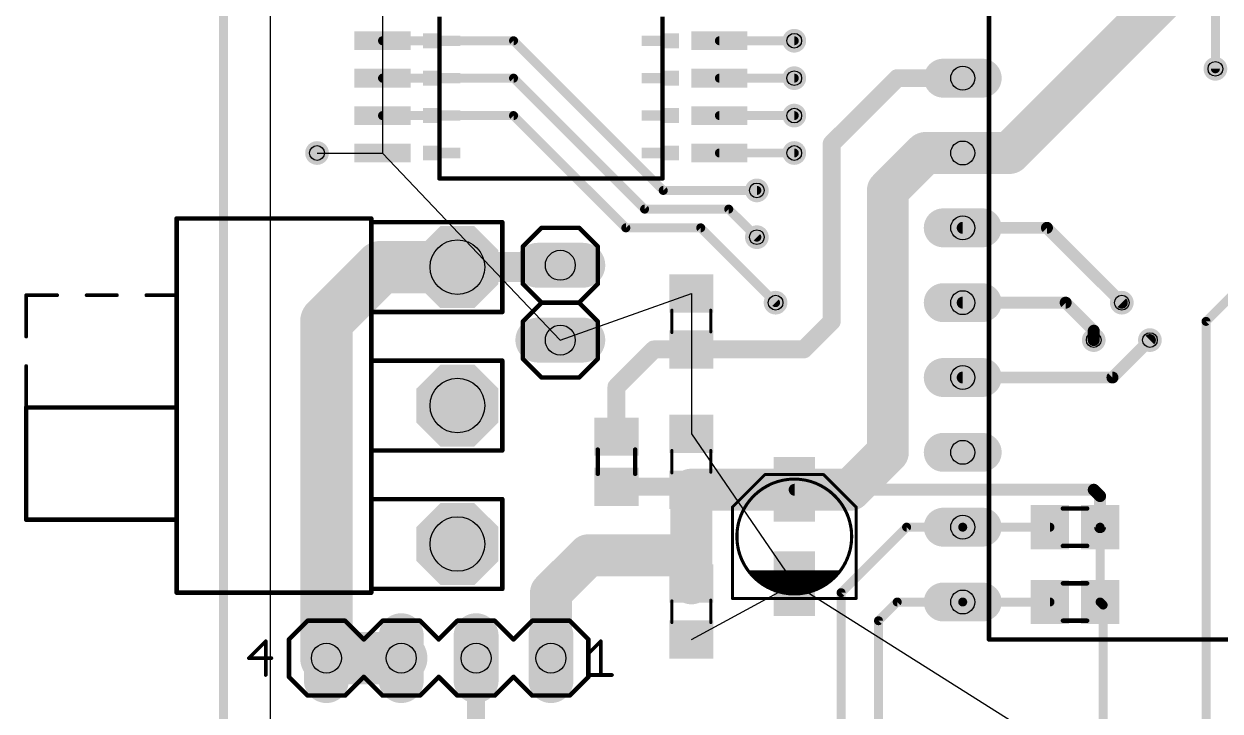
# Model space of a CAD drawing. Extents: x -8 to 108, y -2 to 140.
# Drawn here: x -8.36 to 32.23, y 74.09 to 97.41 of the extents above; entities that cross this region are included whole.
import ezdxf

# ---------------------------------------------------------------- set-up
doc = ezdxf.new("R2010")
doc.units = 0
for name, color, linetype in [('1', 22, 'CONTINUOUS'), ('17', 82, 'CONTINUOUS'), ('18', 82, 'CONTINUOUS'), ('19', 53, 'CONTINUOUS'), ('20', 7, 'CONTINUOUS'), ('21', 253, 'CONTINUOUS'), ('44', 253, 'CONTINUOUS'), ('51', 253, 'CONTINUOUS')]:
    doc.layers.add(name, color=color, linetype=linetype)

# ---------------------------------------------------------------- blocks, each defined once
blk = doc.blocks.new('RECT')
blk.add_solid([(-0.5, -0.5), (0.5, -0.5), (-0.5, 0.5), (0.5, 0.5)])
blk = doc.blocks.new('LONGP100')
at = {"const_width": 1}
blk.add_lwpolyline([(-0.5, 0), (0.5, 0)], dxfattribs=at)
at = {"const_width": 0.5}
for points in [[(-0.5, 0.25, 1), (-0.5, -0.25)], [(0.5, -0.25, 1), (0.5, 0.25)]]:
    blk.add_lwpolyline(points, format="xyb", dxfattribs=at)
blk = doc.blocks.new('OCTAGONP')
at = {"const_width": 0.5}
blk.add_lwpolyline([(-0.25, -0.1036), (-0.25, 0.1036), (-0.1036, 0.25), (0.1036, 0.25), (0.25, 0.1036), (0.25, -0.1036), (0.1036, -0.25), (-0.1036, -0.25), (-0.25, -0.1036), (-0.25, 0.1036)], dxfattribs=at)
blk = doc.blocks.new('ROUNDV')
at = {"const_width": 0.5}
blk.add_lwpolyline([(0, -0.25, 1), (0, 0.25, 1), (0, -0.25)], format="xyb", dxfattribs=at)

msp = doc.modelspace()

# ---------------------------------------------------------------- linework, layer by layer
at = {"layer": '1'}
for points, const_width in [([(-1.5875, -2.2225), (-1.5875, 140.335)], 0.3048), ([(32.0675, 95.885), (32.0675, 113.03)], 0.3048), ([(25.0825, 93.0275), (30.7975, 98.7425)], 1.4224), ([(3.81, 96.8375), (8.255, 96.8375)], 0.3048), ([(8.255, 96.8375), (13.335, 91.7575)], 0.3048), ([(15.24, 96.8375), (17.78, 96.8375)], 0.3048), ([(21.2725, 95.5675), (19.05, 93.345)], 0.6096), ([(23.495, 95.5675), (21.2725, 95.5675)], 0.6096), ([(3.81, 95.5675), (8.255, 95.5675)], 0.3048), ([(8.255, 95.5675), (12.7, 91.1225)], 0.3048), ([(15.24, 95.5675), (17.78, 95.5675)], 0.3048), ([(3.81, 94.2975), (8.255, 94.2975)], 0.3048), ([(8.255, 94.2975), (12.065, 90.4875)], 0.3048), ([(17.78, 94.2975), (15.24, 94.2975)], 0.3048), ([(19.05, 93.345), (19.05, 87.3125)], 0.6096), ([(22.225, 93.0275), (20.955, 91.7575)], 1.4224), ([(23.495, 93.0275), (22.225, 93.0275)], 1.4224), ([(23.495, 93.0275), (25.0825, 93.0275)], 1.4224), ([(15.24, 93.0275), (17.78, 93.0275)], 0.3048), ([(20.955, 91.7575), (20.955, 82.8675)], 1.4224), ([(13.335, 91.7575), (16.51, 91.7575)], 0.3048), ([(12.7, 91.1225), (15.5575, 91.1225)], 0.3048), ([(15.5575, 91.1225), (16.51, 90.17)], 0.3048), ([(12.065, 90.4875), (14.605, 90.4875)], 0.3048), ([(14.605, 90.4875), (17.145, 87.9475)], 0.3048), ([(23.495, 90.4875), (26.3525, 90.4875)], 0.4064), ([(26.3525, 90.4875), (28.8925, 87.9475)], 0.4064), ([(3.7465, 89.154), (1.905, 87.3125)], 1.778), ([(6.35, 89.154), (3.7465, 89.154)], 1.778), ([(10.0965, 89.154), (9.8425, 89.2175)], 1.016), ([(6.35, 89.154), (10.0965, 89.154)], 1.016), ([(33.02, 88.5825), (31.75, 87.3125)], 0.3048), ([(1.905, 87.3125), (1.905, 75.8825)], 1.778), ([(26.9875, 87.9475), (23.495, 87.9475)], 0.4064), ([(27.94, 86.995), (26.9875, 87.9475)], 0.4064), ([(19.05, 87.3125), (18.0975, 86.36)], 0.6096), ([(31.75, 87.3125), (31.75, 73.66)], 0.3048), ([(27.94, 86.6775), (27.94, 86.995)], 0.4064), ([(28.575, 85.4075), (29.845, 86.6775)], 0.4064), ([(11.7475, 85.09), (13.0175, 86.36)], 0.6096), ([(13.0175, 86.36), (14.285, 86.36)], 0.6096), ([(14.285, 86.36), (14.2875, 86.3625)], 0.6096), ([(18.0975, 86.36), (14.2875, 86.3625)], 0.6096), ([(11.7475, 83.4), (11.7475, 85.09)], 0.6096), ([(23.495, 85.4075), (28.575, 85.4075)], 0.4064), ([(20.955, 82.8675), (19.685, 81.5975)], 1.4224), ([(11.7475, 81.7), (14.1875, 81.7)], 0.6096), ([(14.29, 81.5975), (14.2875, 81.6)], 1.4224), ([(14.2875, 81.6), (14.2875, 79.375)], 1.4224), ([(17.7925, 81.5975), (14.29, 81.5975)], 1.4224), ([(14.1875, 81.7), (14.2875, 81.6)], 0.6096), ([(17.7925, 81.5975), (17.78, 81.61)], 1.4224), ([(19.685, 81.5975), (17.7925, 81.5975)], 1.4224), ([(27.94, 81.5975), (17.7925, 81.5975)], 0.4064), ([(28.155, 81.3825), (27.94, 81.5975)], 0.4064), ([(28.155, 80.3275), (28.155, 81.3825)], 0.4064), ([(21.59, 80.3275), (19.3675, 78.105)], 0.3048), ([(23.495, 80.3275), (21.59, 80.3275)], 0.3048), ([(26.455, 80.3275), (23.495, 80.3275)], 0.3048), ([(28.155, 77.7875), (28.155, 80.3275)], 0.3048), ([(9.525, 78.105), (10.795, 79.375)], 1.4224), ([(10.795, 79.375), (14.2875, 79.375)], 1.4224), ([(14.2875, 79.375), (14.2875, 78.42)], 1.4224), ([(9.525, 75.8825), (9.525, 78.105)], 1.4224), ([(19.3675, 78.105), (19.3675, 68.58)], 0.3048), ([(21.2725, 77.7875), (20.6375, 77.1525)], 0.3048), ([(23.495, 77.7875), (21.2725, 77.7875)], 0.3048), ([(26.455, 77.7875), (23.495, 77.7875)], 0.3048), ([(28.2575, 77.685), (28.155, 77.7875)], 0.3048), ([(28.2575, 69.85), (28.2575, 77.685)], 0.3048), ([(20.6375, 77.1525), (20.6375, 68.2625)], 0.3048), ([(1.905, 75.8825), (4.445, 75.8825)], 1.778), ([(6.985, 75.8825), (6.985, 68.8975)], 0.6096)]:
    msp.add_lwpolyline(points, dxfattribs=dict(at, const_width=const_width))
for points, const_width in [([(3.81, 96.9137, 1), (3.81, 96.7613)], 0.1524), ([(8.3089, 96.8914, 1), (8.2011, 96.7836)], 0.1524), ([(8.255, 96.7613, 1), (8.255, 96.9137)], 0.1524), ([(15.24, 96.9137, 1), (15.24, 96.7613)], 0.1524), ([(17.78, 96.7613, 1), (17.78, 96.9137)], 0.1524), ([(21.2725, 95.7199, 1), (21.2725, 95.4151)], 0.3048), ([(21.3803, 95.4597, 1), (21.1647, 95.6753)], 0.3048), ([(23.495, 95.4151, 1), (23.495, 95.7199)], 0.3048), ([(31.9913, 95.885, 1), (32.1437, 95.885)], 0.1524), ([(3.81, 95.6437, 1), (3.81, 95.4913)], 0.1524), ([(8.3089, 95.6214, 1), (8.2011, 95.5136)], 0.1524), ([(8.255, 95.4913, 1), (8.255, 95.6437)], 0.1524), ([(15.24, 95.6437, 1), (15.24, 95.4913)], 0.1524), ([(17.78, 95.4913, 1), (17.78, 95.6437)], 0.1524), ([(3.81, 94.3737, 1), (3.81, 94.2213)], 0.1524), ([(8.3089, 94.3514, 1), (8.2011, 94.2436)], 0.1524), ([(8.255, 94.2213, 1), (8.255, 94.3737)], 0.1524), ([(15.24, 94.3737, 1), (15.24, 94.2213)], 0.1524), ([(17.78, 94.2213, 1), (17.78, 94.3737)], 0.1524), ([(18.9422, 93.4528, 1), (19.1578, 93.2372)], 0.3048), ([(19.2024, 93.345, 1), (18.8976, 93.345)], 0.3048), ([(22.225, 93.3831, 1), (22.225, 92.6719)], 0.7112), ([(22.4764, 92.7761, 1), (21.9736, 93.2789)], 0.7112), ([(23.495, 93.3831, 1), (23.495, 92.6719)], 0.7112), ([(23.495, 92.6719, 1), (23.495, 93.3831)], 0.7112), ([(24.8311, 93.2789, 1), (25.3339, 92.7761)], 0.7112), ([(25.0825, 92.6719, 1), (25.0825, 93.3831)], 0.7112), ([(15.24, 93.1037, 1), (15.24, 92.9513)], 0.1524), ([(17.78, 92.9513, 1), (17.78, 93.1037)], 0.1524), ([(21.3106, 91.7575, 1), (20.5994, 91.7575)], 0.7112), ([(20.7036, 92.0089, 1), (21.2064, 91.5061)], 0.7112), ([(13.335, 91.8337, 1), (13.335, 91.6813)], 0.1524), ([(13.2811, 91.7036, 1), (13.3889, 91.8114)], 0.1524), ([(16.51, 91.6813, 1), (16.51, 91.8337)], 0.1524), ([(12.7, 91.1987, 1), (12.7, 91.0463)], 0.1524), ([(12.6461, 91.0686, 1), (12.7539, 91.1764)], 0.1524), ([(15.6114, 91.1764, 1), (15.5036, 91.0686)], 0.1524), ([(15.5575, 91.0463, 1), (15.5575, 91.1987)], 0.1524), ([(12.065, 90.5637, 1), (12.065, 90.4113)], 0.1524), ([(12.0111, 90.4336, 1), (12.1189, 90.5414)], 0.1524), ([(14.6589, 90.5414, 1), (14.5511, 90.4336)], 0.1524), ([(14.605, 90.4113, 1), (14.605, 90.5637)], 0.1524), ([(23.495, 90.5891, 1), (23.495, 90.3859)], 0.2032), ([(26.4243, 90.5593, 1), (26.2807, 90.4157)], 0.2032), ([(26.3525, 90.3859, 1), (26.3525, 90.5891)], 0.2032), ([(16.4561, 90.1161, 1), (16.5639, 90.2239)], 0.1524), ([(3.7465, 89.5985, 1), (3.7465, 88.7095)], 0.889), ([(4.0608, 88.8397, 1), (3.4322, 89.4683)], 0.889), ([(6.35, 88.7095, 1), (6.35, 89.5985)], 0.889), ([(9.9041, 89.4639, 1), (9.7809, 88.9711)], 0.508), ([(6.35, 89.408, 1), (6.35, 88.9)], 0.508), ([(10.0349, 88.9076, 1), (10.1581, 89.4004)], 0.508), ([(10.0965, 88.9, 1), (10.0965, 89.408)], 0.508), ([(2.3495, 87.3125, 1), (1.4605, 87.3125)], 0.889), ([(1.5907, 87.6268, 1), (2.2193, 86.9982)], 0.889), ([(17.0911, 87.8936, 1), (17.1989, 88.0014)], 0.1524), ([(23.495, 88.0491, 1), (23.495, 87.8459)], 0.2032), ([(27.0593, 88.0193, 1), (26.9157, 87.8757)], 0.2032), ([(26.9875, 87.8459, 1), (26.9875, 88.0491)], 0.2032), ([(28.8207, 87.8757, 1), (28.9643, 88.0193)], 0.2032), ([(18.8976, 87.3125, 1), (19.2024, 87.3125)], 0.3048), ([(19.1578, 87.2047, 1), (18.9422, 87.4203)], 0.3048), ([(31.8262, 87.3125, 1), (31.6738, 87.3125)], 0.1524), ([(31.6961, 87.3664, 1), (31.8039, 87.2586)], 0.1524), ([(28.0416, 86.995, 1), (27.8384, 86.995)], 0.2032), ([(27.8682, 86.9232, 1), (28.0118, 87.0668)], 0.2032), ([(29.9168, 86.6057, 1), (29.7732, 86.7493)], 0.2032), ([(13.0175, 86.5124, 1), (13.0175, 86.2076)], 0.3048), ([(13.1253, 86.2522, 1), (12.9097, 86.4678)], 0.3048), ([(14.1772, 86.4678, 1), (14.3928, 86.2522)], 0.3048), ([(14.2876, 86.5149, 1), (14.2874, 86.2101)], 0.3048), ([(14.3953, 86.2547, 1), (14.1797, 86.4703)], 0.3048), ([(14.285, 86.2076, 1), (14.285, 86.5124)], 0.3048), ([(17.9897, 86.4678, 1), (18.2053, 86.2522)], 0.3048), ([(18.0974, 86.2076, 1), (18.0976, 86.5124)], 0.3048), ([(27.8384, 86.6775, 1), (28.0416, 86.6775)], 0.2032), ([(11.6397, 85.1978, 1), (11.8553, 84.9822)], 0.3048), ([(11.8999, 85.09, 1), (11.5951, 85.09)], 0.3048), ([(23.495, 85.5091, 1), (23.495, 85.3059)], 0.2032), ([(28.5032, 85.4793, 1), (28.6468, 85.3357)], 0.2032), ([(28.575, 85.3059, 1), (28.575, 85.5091)], 0.2032), ([(11.5951, 83.4, 1), (11.8999, 83.4)], 0.3048), ([(20.5994, 82.8675, 1), (21.3106, 82.8675)], 0.7112), ([(21.2064, 82.6161, 1), (20.7036, 83.1189)], 0.7112), ([(11.7475, 81.8524, 1), (11.7475, 81.5476)], 0.3048), ([(14.6431, 81.6, 1), (13.9319, 81.6)], 0.7112), ([(14.5389, 81.8514, 1), (14.0361, 81.3486)], 0.7112), ([(14.29, 81.9531, 1), (14.29, 81.2419)], 0.7112), ([(14.0386, 81.3461, 1), (14.5414, 81.8489)], 0.7112), ([(14.2953, 81.8078, 1), (14.0797, 81.5922)], 0.3048), ([(14.1875, 81.5476, 1), (14.1875, 81.8524)], 0.3048), ([(18.0314, 81.8614, 1), (17.5286, 81.3586)], 0.7112), ([(17.7925, 81.9531, 1), (17.7925, 81.2419)], 0.7112), ([(17.5411, 81.3461, 1), (18.0439, 81.8489)], 0.7112), ([(17.7925, 81.2419, 1), (17.7925, 81.9531)], 0.7112), ([(19.4336, 81.8489, 1), (19.9364, 81.3461)], 0.7112), ([(19.685, 81.2419, 1), (19.685, 81.9531)], 0.7112), ([(14.1797, 81.4922, 1), (14.3953, 81.7078)], 0.3048), ([(17.7925, 81.6991, 1), (17.7925, 81.4959)], 0.2032), ([(28.0118, 81.6693, 1), (27.8682, 81.5257)], 0.2032), ([(27.94, 81.4959, 1), (27.94, 81.6991)], 0.2032), ([(28.2566, 81.3825, 1), (28.0534, 81.3825)], 0.2032), ([(28.0832, 81.3107, 1), (28.2268, 81.4543)], 0.2032), ([(21.59, 80.4037, 1), (21.59, 80.2513)], 0.1524), ([(21.6439, 80.2736, 1), (21.5361, 80.3814)], 0.1524), ([(23.495, 80.4037, 1), (23.495, 80.2513)], 0.1524), ([(23.495, 80.2513, 1), (23.495, 80.4037)], 0.1524), ([(26.455, 80.2513, 1), (26.455, 80.4037)], 0.1524), ([(28.0534, 80.3275, 1), (28.2566, 80.3275)], 0.2032), ([(28.2312, 80.3275, 1), (28.0788, 80.3275)], 0.1524), ([(10.795, 79.7306, 1), (10.795, 79.0194)], 0.7112), ([(11.0464, 79.1236, 1), (10.5436, 79.6264)], 0.7112), ([(14.6431, 79.375, 1), (13.9319, 79.375)], 0.7112), ([(14.2875, 79.0194, 1), (14.2875, 79.7306)], 0.7112), ([(13.9319, 79.375, 1), (14.6431, 79.375)], 0.7112), ([(9.8806, 78.105, 1), (9.1694, 78.105)], 0.7112), ([(13.9319, 78.42, 1), (14.6431, 78.42)], 0.7112), ([(9.2736, 78.3564, 1), (9.7764, 77.8536)], 0.7112), ([(19.4437, 78.105, 1), (19.2913, 78.105)], 0.1524), ([(19.3136, 78.1589, 1), (19.4214, 78.0511)], 0.1524), ([(21.2725, 77.8637, 1), (21.2725, 77.7113)], 0.1524), ([(21.3264, 77.7336, 1), (21.2186, 77.8414)], 0.1524), ([(23.495, 77.8637, 1), (23.495, 77.7113)], 0.1524), ([(23.495, 77.7113, 1), (23.495, 77.8637)], 0.1524), ([(26.455, 77.7113, 1), (26.455, 77.8637)], 0.1524), ([(28.2089, 77.8414, 1), (28.1011, 77.7336)], 0.1524), ([(28.0788, 77.7875, 1), (28.2312, 77.7875)], 0.1524), ([(28.3337, 77.685, 1), (28.1813, 77.685)], 0.1524), ([(28.2036, 77.6311, 1), (28.3114, 77.7389)], 0.1524), ([(20.7137, 77.1525, 1), (20.5613, 77.1525)], 0.1524), ([(20.5836, 77.2064, 1), (20.6914, 77.0986)], 0.1524), ([(1.905, 76.327, 1), (1.905, 75.438)], 0.889), ([(4.445, 75.438, 1), (4.445, 76.327)], 0.889), ([(1.4605, 75.8825, 1), (2.3495, 75.8825)], 0.889), ([(7.1374, 75.8825, 1), (6.8326, 75.8825)], 0.3048), ([(9.1694, 75.8825, 1), (9.8806, 75.8825)], 0.7112)]:
    msp.add_lwpolyline(points, format="xyb", dxfattribs=dict(at, const_width=const_width))
at = {"layer": '19'}
for p, q in [((3.81, 98.1075), (3.81, 93.0275)), ((1.5875, 93.0275), (3.81, 93.0275)), ((3.81, 93.0275), (9.8425, 86.6775)), ((9.8425, 86.6775), (14.2875, 88.2625)), ((14.2875, 88.2625), (14.2875, 83.5)), ((14.2875, 83.5), (17.78, 78.41)), ((14.2875, 76.52), (17.78, 78.41)), ((17.78, 78.41), (27.305, 72.39))]:
    msp.add_line(p, q, dxfattribs=at)
at = {"layer": '20'}
msp.add_line((0, 138.43), (0, 0), dxfattribs=at)
at = {"layer": '21'}
for points, const_width in [([(24.384, 127.3175), (24.384, 76.5175)], 0.1524), ([(5.7404, 97.2947), (5.7404, 97.6503)], 0.1524), ([(13.3096, 97.6503), (13.3096, 97.2947)], 0.1524), ([(5.7404, 96.0247), (5.7404, 96.3803)], 0.1524), ([(13.3096, 96.3803), (13.3096, 96.0247)], 0.1524), ([(5.7404, 94.7547), (5.7404, 95.1103)], 0.1524), ([(13.3096, 95.1103), (13.3096, 94.7547)], 0.1524), ([(5.7404, 93.4847), (5.7404, 93.8403)], 0.1524), ([(13.3096, 93.8403), (13.3096, 93.4847)], 0.1524), ([(5.7404, 92.1639), (5.7404, 92.5703)], 0.1524), ([(13.3096, 92.1639), (13.3096, 92.5703)], 0.1524), ([(5.7404, 92.1639), (13.3096, 92.1639)], 0.1524), ([(-3.175, 90.805), (-3.175, 84.3915)], 0.1524), ([(-3.175, 90.805), (3.429, 90.805)], 0.1524), ([(3.429, 85.979), (3.429, 90.805)], 0.1524), ([(7.874, 90.678), (3.429, 90.678)], 0.1524), ([(8.5725, 89.8525), (9.2075, 90.4875)], 0.1524), ([(9.2075, 90.4875), (10.4775, 90.4875)], 0.1524), ([(10.4775, 90.4875), (11.1125, 89.8525)], 0.1524), ([(8.5725, 88.5825), (8.5725, 89.8525)], 0.1524), ([(11.1125, 89.8525), (11.1125, 88.5825)], 0.1524), ([(9.2075, 87.9475), (8.5725, 88.5825)], 0.1524), ([(11.1125, 88.5825), (10.4775, 87.9475)], 0.1524), ([(-8.255, 88.2015), (-7.2283, 88.2015)], 0.127), ([(-6.2283, 88.2015), (-5.2017, 88.2015)], 0.127), ([(-4.2017, 88.2015), (-3.175, 88.2015)], 0.127), ([(3.429, 87.63), (7.874, 87.63)], 0.1524), ([(8.5725, 87.3125), (9.2075, 87.9475)], 0.1524), ([(9.2075, 87.9475), (10.4775, 87.9475)], 0.1524), ([(10.4775, 87.9475), (11.1125, 87.3125)], 0.1524), ([(8.5725, 86.0425), (8.5725, 87.3125)], 0.1524), ([(11.1125, 87.3125), (11.1125, 86.0425)], 0.1524), ([(3.429, 82.931), (3.429, 85.979)], 0.1524), ([(7.874, 85.979), (3.429, 85.979)], 0.1524), ([(8.5725, 86.0425), (9.2075, 85.4075)], 0.1524), ([(10.4775, 85.4075), (11.1125, 86.0425)], 0.1524), ([(9.2075, 85.4075), (10.4775, 85.4075)], 0.1524), ([(-8.255, 84.3915), (-3.175, 84.3915)], 0.1524), ([(-3.175, 84.3915), (-8.255, 84.3915)], 0.1524), ([(-3.175, 84.3915), (-3.175, 80.5815)], 0.1524), ([(3.429, 78.105), (3.429, 82.931)], 0.1524), ([(3.429, 82.931), (7.874, 82.931)], 0.1524), ([(15.68, 81.01), (16.78, 82.11)], 0.1016), ([(18.78, 82.11), (19.88, 81.01)], 0.1016), ([(7.874, 81.28), (3.429, 81.28)], 0.1524), ([(15.68, 77.91), (15.68, 81.01)], 0.1016), ([(19.88, 81.01), (19.88, 77.91)], 0.1016), ([(-3.175, 80.5815), (-8.255, 80.5815)], 0.1524), ([(-3.175, 80.5815), (-3.175, 78.105)], 0.1524), ([(3.429, 78.105), (-3.175, 78.105)], 0.1524), ([(3.429, 78.232), (7.874, 78.232)], 0.1524), ([(16.93, 77.91), (15.68, 77.91)], 0.1016), ([(19.88, 77.91), (18.63, 77.91)], 0.1016), ([(0.635, 76.5175), (1.27, 77.1525)], 0.1524), ([(1.27, 77.1525), (2.54, 77.1525)], 0.1524), ([(3.175, 76.5175), (2.54, 77.1525)], 0.1524), ([(3.175, 76.5175), (3.81, 77.1525)], 0.1524), ([(3.81, 77.1525), (5.08, 77.1525)], 0.1524), ([(5.08, 77.1525), (5.715, 76.5175)], 0.1524), ([(5.715, 76.5175), (6.35, 77.1525)], 0.1524), ([(6.35, 77.1525), (7.62, 77.1525)], 0.1524), ([(7.62, 77.1525), (8.255, 76.5175)], 0.1524), ([(8.255, 76.5175), (8.89, 77.1525)], 0.1524), ([(8.89, 77.1525), (10.16, 77.1525)], 0.1524), ([(10.795, 76.5175), (10.16, 77.1525)], 0.1524), ([(-0.1529, 76.455), (-0.7249, 75.883)], 0.127), ([(-0.1529, 75.311), (-0.1529, 76.455)], 0.127), ([(0.635, 75.2475), (0.635, 76.5175)], 0.1524), ([(10.795, 75.2475), (10.795, 76.5175)], 0.1524), ([(10.8321, 76.0737), (11.2134, 76.455)], 0.127), ([(11.2134, 76.455), (11.2134, 75.311)], 0.127), ([(37.846, 76.5175), (24.384, 76.5175)], 0.1524), ([(-0.7249, 75.883), (0.0378, 75.883)], 0.127), ([(1.27, 74.6125), (0.635, 75.2475)], 0.1524), ([(2.54, 74.6125), (3.175, 75.2475)], 0.1524), ([(3.81, 74.6125), (3.175, 75.2475)], 0.1524), ([(5.715, 75.2475), (5.08, 74.6125)], 0.1524), ([(6.35, 74.6125), (5.715, 75.2475)], 0.1524), ([(8.255, 75.2475), (7.62, 74.6125)], 0.1524), ([(8.89, 74.6125), (8.255, 75.2475)], 0.1524), ([(10.16, 74.6125), (10.795, 75.2475)], 0.1524), ([(10.8321, 75.311), (11.5948, 75.311)], 0.127), ([(2.54, 74.6125), (1.27, 74.6125)], 0.1524), ([(5.08, 74.6125), (3.81, 74.6125)], 0.1524), ([(7.62, 74.6125), (6.35, 74.6125)], 0.1524), ([(10.16, 74.6125), (8.89, 74.6125)], 0.1524)]:
    msp.add_lwpolyline(points, dxfattribs=dict(at, const_width=const_width))
for points, const_width in [([(5.7023, 97.2947, 1), (5.7785, 97.2947)], 0.0762), ([(13.2715, 97.2947, 1), (13.3477, 97.2947)], 0.0762), ([(5.7785, 96.3803, 1), (5.7023, 96.3803)], 0.0762), ([(13.3477, 96.3803, 1), (13.2715, 96.3803)], 0.0762), ([(5.7023, 96.0247, 1), (5.7785, 96.0247)], 0.0762), ([(13.2715, 96.0247, 1), (13.3477, 96.0247)], 0.0762), ([(5.7785, 95.1103, 1), (5.7023, 95.1103)], 0.0762), ([(13.3477, 95.1103, 1), (13.2715, 95.1103)], 0.0762), ([(5.7023, 94.7547, 1), (5.7785, 94.7547)], 0.0762), ([(13.2715, 94.7547, 1), (13.3477, 94.7547)], 0.0762), ([(5.7785, 93.8403, 1), (5.7023, 93.8403)], 0.0762), ([(13.3477, 93.8403, 1), (13.2715, 93.8403)], 0.0762), ([(5.7023, 93.4847, 1), (5.7785, 93.4847)], 0.0762), ([(13.2715, 93.4847, 1), (13.3477, 93.4847)], 0.0762), ([(5.7785, 92.5703, 1), (5.7023, 92.5703)], 0.0762), ([(13.3477, 92.5703, 1), (13.2715, 92.5703)], 0.0762), ([(5.7404, 92.202, 1), (5.7404, 92.1258)], 0.0762), ([(5.7023, 92.1639, 1), (5.7785, 92.1639)], 0.0762), ([(13.2715, 92.1639, 1), (13.3477, 92.1639)], 0.0762), ([(13.3096, 92.1258, 1), (13.3096, 92.202)], 0.0762), ([(-3.1369, 90.805, 1), (-3.2131, 90.805)], 0.0762), ([(-3.175, 90.8431, 1), (-3.175, 90.7669)], 0.0762), ([(3.4671, 90.805, 1), (3.3909, 90.805)], 0.0762), ([(3.429, 90.7161, 1), (3.429, 90.6399)], 0.0762), ([(3.429, 90.7669, 1), (3.429, 90.8431)], 0.0762), ([(7.874, 90.6399, 1), (7.874, 90.7161)], 0.0762), ([(9.2075, 90.5256, 1), (9.2075, 90.4494)], 0.0762), ([(9.2344, 90.4606, 1), (9.1806, 90.5144)], 0.0762), ([(10.5044, 90.5144, 1), (10.4506, 90.4606)], 0.0762), ([(10.4775, 90.4494, 1), (10.4775, 90.5256)], 0.0762), ([(8.6106, 89.8525, 1), (8.5344, 89.8525)], 0.0762), ([(8.5456, 89.8794, 1), (8.5994, 89.8256)], 0.0762), ([(11.1506, 89.8525, 1), (11.0744, 89.8525)], 0.0762), ([(11.0856, 89.8256, 1), (11.1394, 89.8794)], 0.0762), ([(8.5344, 88.5825, 1), (8.6106, 88.5825)], 0.0762), ([(8.5994, 88.6094, 1), (8.5456, 88.5556)], 0.0762), ([(11.0744, 88.5825, 1), (11.1506, 88.5825)], 0.0762), ([(11.1394, 88.5556, 1), (11.0856, 88.6094)], 0.0762), ([(-8.255, 88.2333, 1), (-8.255, 88.1698)], 0.0635), ([(-7.2283, 88.1698, 1), (-7.2283, 88.2333)], 0.0635), ([(-6.2283, 88.2333, 1), (-6.2283, 88.1698)], 0.0635), ([(-5.2017, 88.1698, 1), (-5.2017, 88.2333)], 0.0635), ([(-4.2017, 88.2333, 1), (-4.2017, 88.1698)], 0.0635), ([(-3.175, 88.1698, 1), (-3.175, 88.2333)], 0.0635), ([(3.429, 87.6681, 1), (3.429, 87.5919)], 0.0762), ([(7.874, 87.5919, 1), (7.874, 87.6681)], 0.0762), ([(9.2075, 87.9856, 1), (9.2075, 87.9094)], 0.0762), ([(9.2344, 87.9206, 1), (9.1806, 87.9744)], 0.0762), ([(9.1806, 87.9206, 1), (9.2344, 87.9744)], 0.0762), ([(10.5044, 87.9744, 1), (10.4506, 87.9206)], 0.0762), ([(10.4506, 87.9744, 1), (10.5044, 87.9206)], 0.0762), ([(10.4775, 87.9094, 1), (10.4775, 87.9856)], 0.0762), ([(8.6106, 87.3125, 1), (8.5344, 87.3125)], 0.0762), ([(8.5456, 87.3394, 1), (8.5994, 87.2856)], 0.0762), ([(11.1506, 87.3125, 1), (11.0744, 87.3125)], 0.0762), ([(11.0856, 87.2856, 1), (11.1394, 87.3394)], 0.0762), ([(3.4671, 85.979, 1), (3.3909, 85.979)], 0.0762), ([(3.429, 86.0171, 1), (3.429, 85.9409)], 0.0762), ([(7.874, 85.9409, 1), (7.874, 86.0171)], 0.0762), ([(8.5344, 86.0425, 1), (8.6106, 86.0425)], 0.0762), ([(8.5994, 86.0694, 1), (8.5456, 86.0156)], 0.0762), ([(11.0744, 86.0425, 1), (11.1506, 86.0425)], 0.0762), ([(11.1394, 86.0156, 1), (11.0856, 86.0694)], 0.0762), ([(3.3909, 85.979, 1), (3.4671, 85.979)], 0.0762), ([(9.2075, 85.4456, 1), (9.2075, 85.3694)], 0.0762), ([(9.1806, 85.3806, 1), (9.2344, 85.4344)], 0.0762), ([(10.4506, 85.4344, 1), (10.5044, 85.3806)], 0.0762), ([(10.4775, 85.3694, 1), (10.4775, 85.4456)], 0.0762), ([(-8.255, 84.4296, 1), (-8.255, 84.3534)], 0.0762), ([(-8.255, 84.4296, 1), (-8.255, 84.3534)], 0.0762), ([(-3.1369, 84.3915, 1), (-3.2131, 84.3915)], 0.0762), ([(-3.2131, 84.3915, 1), (-3.1369, 84.3915)], 0.0762), ([(-3.175, 84.3534, 1), (-3.175, 84.4296)], 0.0762), ([(-3.175, 84.3534, 1), (-3.175, 84.4296)], 0.0762), ([(3.4671, 82.931, 1), (3.3909, 82.931)], 0.0762), ([(3.429, 82.9691, 1), (3.429, 82.8929)], 0.0762), ([(3.3909, 82.931, 1), (3.4671, 82.931)], 0.0762), ([(7.874, 82.8929, 1), (7.874, 82.9691)], 0.0762), ([(16.798, 82.092, 1), (16.762, 82.128)], 0.0508), ([(18.798, 82.128, 1), (18.762, 82.092)], 0.0508), ([(16.93, 81.76, 0.626), (16.93, 78.26)], 0.1016), ([(16.9411, 81.7372, 1), (16.9189, 81.7828)], 0.0508), ([(18.63, 78.26, 0.626), (18.63, 81.76)], 0.1016), ([(18.6411, 81.7828, 1), (18.6189, 81.7372)], 0.0508), ([(3.429, 81.3181, 1), (3.429, 81.2419)], 0.0762), ([(7.874, 81.2419, 1), (7.874, 81.3181)], 0.0762), ([(15.662, 81.028, 1), (15.698, 80.992)], 0.0508), ([(15.7054, 81.01, 1), (15.6546, 81.01)], 0.0508), ([(19.9054, 81.01, 1), (19.8546, 81.01)], 0.0508), ([(19.862, 80.992, 1), (19.898, 81.028)], 0.0508), ([(-8.255, 80.6196, 1), (-8.255, 80.5434)], 0.0762), ([(-3.1369, 80.5815, 1), (-3.2131, 80.5815)], 0.0762), ([(-3.2131, 80.5815, 1), (-3.1369, 80.5815)], 0.0762), ([(-3.175, 80.5434, 1), (-3.175, 80.6196)], 0.0762), ([(-3.175, 78.1431, 1), (-3.175, 78.0669)], 0.0762), ([(-3.2131, 78.105, 1), (-3.1369, 78.105)], 0.0762), ([(3.429, 78.2701, 1), (3.429, 78.1939)], 0.0762), ([(3.3909, 78.105, 1), (3.4671, 78.105)], 0.0762), ([(3.429, 78.0669, 1), (3.429, 78.1431)], 0.0762), ([(7.874, 78.1939, 1), (7.874, 78.2701)], 0.0762), ([(15.68, 77.9354, 1), (15.68, 77.8846)], 0.0508), ([(15.6546, 77.91, 1), (15.7054, 77.91)], 0.0508), ([(16.9189, 78.2372, 1), (16.9411, 78.2828)], 0.0508), ([(16.93, 77.8846, 1), (16.93, 77.9354)], 0.0508), ([(18.6189, 78.2828, 1), (18.6411, 78.2372)], 0.0508), ([(18.63, 77.9354, 1), (18.63, 77.8846)], 0.0508), ([(19.8546, 77.91, 1), (19.9054, 77.91)], 0.0508), ([(19.88, 77.8846, 1), (19.88, 77.9354)], 0.0508), ([(1.27, 77.1906, 1), (1.27, 77.1144)], 0.0762), ([(1.2969, 77.1256, 1), (1.2431, 77.1794)], 0.0762), ([(2.5669, 77.1794, 1), (2.5131, 77.1256)], 0.0762), ([(2.54, 77.1144, 1), (2.54, 77.1906)], 0.0762), ([(3.81, 77.1906, 1), (3.81, 77.1144)], 0.0762), ([(3.8369, 77.1256, 1), (3.7831, 77.1794)], 0.0762), ([(5.1069, 77.1794, 1), (5.0531, 77.1256)], 0.0762), ([(5.08, 77.1144, 1), (5.08, 77.1906)], 0.0762), ([(6.35, 77.1906, 1), (6.35, 77.1144)], 0.0762), ([(6.3769, 77.1256, 1), (6.3231, 77.1794)], 0.0762), ([(7.6469, 77.1794, 1), (7.5931, 77.1256)], 0.0762), ([(7.62, 77.1144, 1), (7.62, 77.1906)], 0.0762), ([(8.89, 77.1906, 1), (8.89, 77.1144)], 0.0762), ([(8.9169, 77.1256, 1), (8.8631, 77.1794)], 0.0762), ([(10.1869, 77.1794, 1), (10.1331, 77.1256)], 0.0762), ([(10.16, 77.1144, 1), (10.16, 77.1906)], 0.0762), ([(-0.1212, 76.455, 1), (-0.1847, 76.455)], 0.0635), ([(-0.1305, 76.4325, 1), (-0.1754, 76.4774)], 0.0635), ([(0.6731, 76.5175, 1), (0.5969, 76.5175)], 0.0762), ([(0.6081, 76.5444, 1), (0.6619, 76.4906)], 0.0762), ([(3.1481, 76.5444, 1), (3.2019, 76.4906)], 0.0762), ([(3.1481, 76.4906, 1), (3.2019, 76.5444)], 0.0762), ([(5.6881, 76.5444, 1), (5.7419, 76.4906)], 0.0762), ([(5.6881, 76.4906, 1), (5.7419, 76.5444)], 0.0762), ([(8.2281, 76.5444, 1), (8.2819, 76.4906)], 0.0762), ([(8.2281, 76.4906, 1), (8.2819, 76.5444)], 0.0762), ([(10.8331, 76.5175, 1), (10.7569, 76.5175)], 0.0762), ([(10.7681, 76.4906, 1), (10.8219, 76.5444)], 0.0762), ([(11.2452, 76.455, 1), (11.1817, 76.455)], 0.0635), ([(11.2359, 76.4325, 1), (11.191, 76.4774)], 0.0635), ([(24.384, 76.5556, 1), (24.384, 76.4794)], 0.0762), ([(24.3459, 76.5175, 1), (24.4221, 76.5175)], 0.0762), ([(-0.7249, 75.9147, 1), (-0.7249, 75.8512)], 0.0635), ([(-0.7473, 75.9054, 1), (-0.7024, 75.8605)], 0.0635), ([(0.0378, 75.8512, 1), (0.0378, 75.9147)], 0.0635), ([(10.8097, 76.0961, 1), (10.8546, 76.0512)], 0.0635), ([(-0.1847, 75.311, 1), (-0.1212, 75.311)], 0.0635), ([(0.5969, 75.2475, 1), (0.6731, 75.2475)], 0.0762), ([(0.6619, 75.2744, 1), (0.6081, 75.2206)], 0.0762), ([(3.2019, 75.2744, 1), (3.1481, 75.2206)], 0.0762), ([(3.2019, 75.2206, 1), (3.1481, 75.2744)], 0.0762), ([(5.7419, 75.2744, 1), (5.6881, 75.2206)], 0.0762), ([(5.7419, 75.2206, 1), (5.6881, 75.2744)], 0.0762), ([(8.2819, 75.2744, 1), (8.2281, 75.2206)], 0.0762), ([(8.2819, 75.2206, 1), (8.2281, 75.2744)], 0.0762), ([(10.7569, 75.2475, 1), (10.8331, 75.2475)], 0.0762), ([(10.8219, 75.2206, 1), (10.7681, 75.2744)], 0.0762), ([(10.8321, 75.3428, 1), (10.8321, 75.2793)], 0.0635), ([(11.1817, 75.311, 1), (11.2452, 75.311)], 0.0635), ([(11.5948, 75.2793, 1), (11.5948, 75.3428)], 0.0635), ([(1.27, 74.6506, 1), (1.27, 74.5744)], 0.0762), ([(1.2431, 74.5856, 1), (1.2969, 74.6394)], 0.0762), ([(2.5131, 74.6394, 1), (2.5669, 74.5856)], 0.0762), ([(2.54, 74.5744, 1), (2.54, 74.6506)], 0.0762), ([(3.81, 74.6506, 1), (3.81, 74.5744)], 0.0762), ([(3.7831, 74.5856, 1), (3.8369, 74.6394)], 0.0762), ([(5.0531, 74.6394, 1), (5.1069, 74.5856)], 0.0762), ([(5.08, 74.5744, 1), (5.08, 74.6506)], 0.0762), ([(6.35, 74.6506, 1), (6.35, 74.5744)], 0.0762), ([(6.3231, 74.5856, 1), (6.3769, 74.6394)], 0.0762), ([(7.5931, 74.6394, 1), (7.6469, 74.5856)], 0.0762), ([(7.62, 74.5744, 1), (7.62, 74.6506)], 0.0762), ([(8.89, 74.6506, 1), (8.89, 74.5744)], 0.0762), ([(8.8631, 74.5856, 1), (8.9169, 74.6394)], 0.0762), ([(10.1331, 74.6394, 1), (10.1869, 74.5856)], 0.0762), ([(10.16, 74.5744, 1), (10.16, 74.6506)], 0.0762)]:
    msp.add_lwpolyline(points, format="xyb", dxfattribs=dict(at, const_width=const_width))
at = {"layer": '44'}
for centre, radius in [((17.78, 96.8375), 0.25), ((17.78, 95.5675), 0.25), ((23.495, 95.5675), 0.4064), ((32.0675, 95.885), 0.25), ((17.78, 94.2975), 0.25), ((23.495, 93.0275), 0.4064), ((1.5875, 93.0275), 0.25), ((17.78, 93.0275), 0.25), ((16.51, 91.7575), 0.25), ((23.495, 90.4875), 0.4064), ((16.51, 90.17), 0.25), ((6.35, 89.154), 0.9271), ((9.8425, 89.2175), 0.508), ((17.145, 87.9475), 0.25), ((23.495, 87.9475), 0.4064), ((28.8925, 87.9475), 0.25), ((9.8425, 86.6775), 0.508), ((27.94, 86.6775), 0.25), ((29.845, 86.6775), 0.25), ((23.495, 85.4075), 0.4064), ((6.35, 84.455), 0.9271), ((23.495, 82.8675), 0.4064), ((6.35, 79.756), 0.9271), ((23.495, 80.3275), 0.4064), ((23.495, 77.7875), 0.4064), ((1.905, 75.8825), 0.508), ((4.445, 75.8825), 0.508), ((6.985, 75.8825), 0.508), ((9.525, 75.8825), 0.508)]:
    msp.add_circle(centre, radius, dxfattribs=at)
at = {"layer": '51'}
for points, const_width in [([(5.7404, 96.3803), (5.7404, 97.2947)], 0.1524), ([(13.3096, 97.2947), (13.3096, 96.3803)], 0.1524), ([(5.7404, 95.1103), (5.7404, 96.0247)], 0.1524), ([(13.3096, 96.0247), (13.3096, 95.1103)], 0.1524), ([(5.7404, 93.8403), (5.7404, 94.7547)], 0.1524), ([(13.3096, 94.7547), (13.3096, 93.8403)], 0.1524), ([(5.7404, 92.5703), (5.7404, 93.4847)], 0.1524), ([(13.3096, 92.5703), (13.3096, 93.4847)], 0.1524), ([(7.874, 87.63), (7.874, 90.678)], 0.1524), ([(-8.2804, 86.7965), (-8.2804, 88.2015)], 0.127), ([(13.6275, 86.9315), (13.6275, 87.6935)], 0.1016), ([(14.9475, 86.9565), (14.9475, 87.6935)], 0.1016), ([(7.874, 82.931), (7.874, 85.979)], 0.1524), ([(-8.2804, 84.3915), (-8.2804, 85.7965)], 0.127), ([(-8.2804, 80.5815), (-8.2804, 84.3915)], 0.1524), ([(11.1125, 82.96), (11.1125, 82.14)], 0.1524), ([(12.3825, 82.96), (12.3825, 82.14)], 0.1524), ([(13.6275, 82.169), (13.6275, 82.931)], 0.1016), ([(14.9475, 82.194), (14.9475, 82.931)], 0.1016), ([(15.68, 81.01), (16.78, 82.11)], 0.1016), ([(16.78, 82.11), (18.78, 82.11)], 0.1016), ([(18.78, 82.11), (19.88, 81.01)], 0.1016), ([(7.874, 78.232), (7.874, 81.28)], 0.1524), ([(15.68, 77.91), (15.68, 81.01)], 0.1016), ([(19.88, 81.01), (19.88, 77.91)], 0.1016), ([(26.895, 80.9625), (27.715, 80.9625)], 0.1524), ([(26.895, 79.6925), (27.715, 79.6925)], 0.1524), ([(16.28, 78.81), (19.28, 78.81)], 0.1016), ([(16.33, 78.76), (16.93, 78.31)], 0.1016), ([(16.38, 78.76), (16.33, 78.76)], 0.1016), ([(16.3576, 78.7393), (16.3576, 78.76)], 0.1016), ([(19.18, 78.76), (16.38, 78.76)], 0.1016), ([(16.4592, 78.6631), (16.4592, 78.76)], 0.1016), ([(16.5608, 78.5869), (16.5608, 78.76)], 0.1016), ([(16.6624, 78.5107), (16.6624, 78.76)], 0.1016), ([(16.764, 78.4345), (16.764, 78.76)], 0.1016), ([(16.8656, 78.3583), (16.8656, 78.76)], 0.1016), ([(16.9672, 78.2988), (16.9672, 78.76)], 0.1016), ([(17.0688, 78.2684), (17.0688, 78.76)], 0.1016), ([(17.1704, 78.2379), (17.1704, 78.76)], 0.1016), ([(17.272, 78.2074), (17.272, 78.76)], 0.1016), ([(17.3736, 78.1769), (17.3736, 78.76)], 0.1016), ([(17.4752, 78.16), (17.4752, 78.76)], 0.1016), ([(17.5768, 78.16), (17.5768, 78.76)], 0.1016), ([(17.6784, 78.16), (17.6784, 78.76)], 0.1016), ([(17.78, 78.16), (17.78, 78.76)], 0.1016), ([(17.8816, 78.16), (17.8816, 78.76)], 0.1016), ([(17.9832, 78.16), (17.9832, 78.76)], 0.1016), ([(18.0848, 78.16), (18.0848, 78.76)], 0.1016), ([(18.1864, 78.1621), (18.1864, 78.76)], 0.1016), ([(18.288, 78.196), (18.288, 78.76)], 0.1016), ([(18.3896, 78.2299), (18.3896, 78.76)], 0.1016), ([(18.4912, 78.2637), (18.4912, 78.76)], 0.1016), ([(18.5928, 78.2976), (18.5928, 78.76)], 0.1016), ([(18.63, 78.31), (19.18, 78.76)], 0.1016), ([(18.6944, 78.3627), (18.6944, 78.76)], 0.1016), ([(18.796, 78.4458), (18.796, 78.76)], 0.1016), ([(18.8976, 78.5289), (18.8976, 78.76)], 0.1016), ([(18.9992, 78.6121), (18.9992, 78.76)], 0.1016), ([(19.1008, 78.6952), (19.1008, 78.76)], 0.1016), ([(16.93, 78.31), (17.43, 78.16)], 0.1016), ([(18.18, 78.16), (18.63, 78.31)], 0.1016), ([(26.895, 78.4225), (27.715, 78.4225)], 0.1524), ([(19.88, 77.91), (15.68, 77.91)], 0.1016), ([(17.43, 78.16), (18.18, 78.16)], 0.1016), ([(13.6275, 77.826), (13.6275, 77.089)], 0.1016), ([(14.9475, 77.851), (14.9475, 77.089)], 0.1016), ([(26.895, 77.1525), (27.715, 77.1525)], 0.1524)]:
    msp.add_lwpolyline(points, dxfattribs=dict(at, const_width=const_width))
for points, const_width in [([(5.7785, 97.2947, 1), (5.7023, 97.2947)], 0.0762), ([(13.3477, 97.2947, 1), (13.2715, 97.2947)], 0.0762), ([(5.7023, 96.3803, 1), (5.7785, 96.3803)], 0.0762), ([(13.2715, 96.3803, 1), (13.3477, 96.3803)], 0.0762), ([(5.7785, 96.0247, 1), (5.7023, 96.0247)], 0.0762), ([(13.3477, 96.0247, 1), (13.2715, 96.0247)], 0.0762), ([(5.7023, 95.1103, 1), (5.7785, 95.1103)], 0.0762), ([(13.2715, 95.1103, 1), (13.3477, 95.1103)], 0.0762), ([(5.7785, 94.7547, 1), (5.7023, 94.7547)], 0.0762), ([(13.3477, 94.7547, 1), (13.2715, 94.7547)], 0.0762), ([(5.7023, 93.8403, 1), (5.7785, 93.8403)], 0.0762), ([(13.2715, 93.8403, 1), (13.3477, 93.8403)], 0.0762), ([(5.7785, 93.4847, 1), (5.7023, 93.4847)], 0.0762), ([(13.3477, 93.4847, 1), (13.2715, 93.4847)], 0.0762), ([(5.7023, 92.5703, 1), (5.7785, 92.5703)], 0.0762), ([(13.2715, 92.5703, 1), (13.3477, 92.5703)], 0.0762), ([(7.9121, 90.678, 1), (7.8359, 90.678)], 0.0762), ([(-8.2486, 88.2015, 1), (-8.3122, 88.2015)], 0.0635), ([(7.8359, 87.63, 1), (7.9121, 87.63)], 0.0762), ([(13.6529, 87.6935, 1), (13.6021, 87.6935)], 0.0508), ([(14.9729, 87.6935, 1), (14.9221, 87.6935)], 0.0508), ([(13.6021, 86.9315, 1), (13.6529, 86.9315)], 0.0508), ([(14.9221, 86.9565, 1), (14.9729, 86.9565)], 0.0508), ([(-8.3122, 86.7965, 1), (-8.2486, 86.7965)], 0.0635), ([(7.9121, 85.979, 1), (7.8359, 85.979)], 0.0762), ([(-8.2486, 85.7965, 1), (-8.3122, 85.7965)], 0.0635), ([(-8.2423, 84.3915, 1), (-8.3185, 84.3915)], 0.0762), ([(-8.3122, 84.3915, 1), (-8.2486, 84.3915)], 0.0635), ([(7.8359, 82.931, 1), (7.9121, 82.931)], 0.0762), ([(11.1506, 82.96, 1), (11.0744, 82.96)], 0.0762), ([(12.4206, 82.96, 1), (12.3444, 82.96)], 0.0762), ([(13.6529, 82.931, 1), (13.6021, 82.931)], 0.0508), ([(14.9729, 82.931, 1), (14.9221, 82.931)], 0.0508), ([(11.0744, 82.14, 1), (11.1506, 82.14)], 0.0762), ([(12.3444, 82.14, 1), (12.4206, 82.14)], 0.0762), ([(13.6021, 82.169, 1), (13.6529, 82.169)], 0.0508), ([(14.9221, 82.194, 1), (14.9729, 82.194)], 0.0508), ([(17.78, 78.06, 1), (17.78, 81.96, 1), (17.78, 78.06)], 0.1016), ([(16.78, 82.1354, 1), (16.78, 82.0846)], 0.0508), ([(16.798, 82.092, 1), (16.762, 82.128)], 0.0508), ([(18.798, 82.128, 1), (18.762, 82.092)], 0.0508), ([(18.78, 82.0846, 1), (18.78, 82.1354)], 0.0508), ([(7.9121, 81.28, 1), (7.8359, 81.28)], 0.0762), ([(15.662, 81.028, 1), (15.698, 80.992)], 0.0508), ([(15.7054, 81.01, 1), (15.6546, 81.01)], 0.0508), ([(19.9054, 81.01, 1), (19.8546, 81.01)], 0.0508), ([(19.862, 80.992, 1), (19.898, 81.028)], 0.0508), ([(26.895, 81.0006, 1), (26.895, 80.9244)], 0.0762), ([(27.715, 80.9244, 1), (27.715, 81.0006)], 0.0762), ([(-8.3185, 80.5815, 1), (-8.2423, 80.5815)], 0.0762), ([(26.895, 79.7306, 1), (26.895, 79.6544)], 0.0762), ([(27.715, 79.6544, 1), (27.715, 79.7306)], 0.0762), ([(16.28, 78.8354, 1), (16.28, 78.7846)], 0.0508), ([(16.3452, 78.7803, 1), (16.3148, 78.7397)], 0.0508), ([(16.33, 78.7854, 1), (16.33, 78.7346)], 0.0508), ([(16.383, 78.76, 1), (16.3322, 78.76)], 0.0508), ([(16.3322, 78.7393, 1), (16.383, 78.7393)], 0.0508), ([(16.38, 78.7854, 1), (16.38, 78.7346)], 0.0508), ([(16.38, 78.7346, 1), (16.38, 78.7854)], 0.0508), ([(16.4846, 78.76, 1), (16.4338, 78.76)], 0.0508), ([(16.5862, 78.76, 1), (16.5354, 78.76)], 0.0508), ([(16.6878, 78.76, 1), (16.637, 78.76)], 0.0508), ([(16.7894, 78.76, 1), (16.7386, 78.76)], 0.0508), ([(16.891, 78.76, 1), (16.8402, 78.76)], 0.0508), ([(16.9926, 78.76, 1), (16.9418, 78.76)], 0.0508), ([(17.0942, 78.76, 1), (17.0434, 78.76)], 0.0508), ([(17.1958, 78.76, 1), (17.145, 78.76)], 0.0508), ([(17.2974, 78.76, 1), (17.2466, 78.76)], 0.0508), ([(17.399, 78.76, 1), (17.3482, 78.76)], 0.0508), ([(17.5006, 78.76, 1), (17.4498, 78.76)], 0.0508), ([(17.6022, 78.76, 1), (17.5514, 78.76)], 0.0508), ([(17.7038, 78.76, 1), (17.653, 78.76)], 0.0508), ([(17.8054, 78.76, 1), (17.7546, 78.76)], 0.0508), ([(17.907, 78.76, 1), (17.8562, 78.76)], 0.0508), ([(18.0086, 78.76, 1), (17.9578, 78.76)], 0.0508), ([(18.1102, 78.76, 1), (18.0594, 78.76)], 0.0508), ([(18.2118, 78.76, 1), (18.161, 78.76)], 0.0508), ([(18.3134, 78.76, 1), (18.2626, 78.76)], 0.0508), ([(18.415, 78.76, 1), (18.3642, 78.76)], 0.0508), ([(18.5166, 78.76, 1), (18.4658, 78.76)], 0.0508), ([(18.6182, 78.76, 1), (18.5674, 78.76)], 0.0508), ([(18.7198, 78.76, 1), (18.669, 78.76)], 0.0508), ([(18.8214, 78.76, 1), (18.7706, 78.76)], 0.0508), ([(18.923, 78.76, 1), (18.8722, 78.76)], 0.0508), ([(19.0246, 78.76, 1), (18.9738, 78.76)], 0.0508), ([(19.1262, 78.76, 1), (19.0754, 78.76)], 0.0508), ([(19.1961, 78.7403, 1), (19.1639, 78.7797)], 0.0508), ([(19.18, 78.7346, 1), (19.18, 78.7854)], 0.0508), ([(19.28, 78.7846, 1), (19.28, 78.8354)], 0.0508), ([(16.4338, 78.6631, 1), (16.4846, 78.6631)], 0.0508), ([(16.5354, 78.5869, 1), (16.5862, 78.5869)], 0.0508), ([(16.637, 78.5107, 1), (16.6878, 78.5107)], 0.0508), ([(16.7386, 78.4345, 1), (16.7894, 78.4345)], 0.0508), ([(16.8402, 78.3583, 1), (16.891, 78.3583)], 0.0508), ([(16.9373, 78.3343, 1), (16.9227, 78.2857)], 0.0508), ([(16.9148, 78.2897, 1), (16.9452, 78.3303)], 0.0508), ([(18.6139, 78.3297, 1), (18.6461, 78.2903)], 0.0508), ([(18.638, 78.2859, 1), (18.622, 78.3341)], 0.0508), ([(18.669, 78.3627, 1), (18.7198, 78.3627)], 0.0508), ([(18.7706, 78.4458, 1), (18.8214, 78.4458)], 0.0508), ([(18.8722, 78.5289, 1), (18.923, 78.5289)], 0.0508), ([(18.9738, 78.6121, 1), (19.0246, 78.6121)], 0.0508), ([(19.0754, 78.6952, 1), (19.1262, 78.6952)], 0.0508), ([(26.895, 78.4606, 1), (26.895, 78.3844)], 0.0762), ([(27.715, 78.3844, 1), (27.715, 78.4606)], 0.0762), ([(7.8359, 78.232, 1), (7.9121, 78.232)], 0.0762), ([(15.68, 77.9354, 1), (15.68, 77.8846)], 0.0508), ([(15.6546, 77.91, 1), (15.7054, 77.91)], 0.0508), ([(16.9418, 78.2988, 1), (16.9926, 78.2988)], 0.0508), ([(17.0434, 78.2684, 1), (17.0942, 78.2684)], 0.0508), ([(17.145, 78.2379, 1), (17.1958, 78.2379)], 0.0508), ([(17.2466, 78.2074, 1), (17.2974, 78.2074)], 0.0508), ([(17.3482, 78.1769, 1), (17.399, 78.1769)], 0.0508), ([(17.43, 78.1854, 1), (17.43, 78.1346)], 0.0508), ([(17.4227, 78.1357, 1), (17.4373, 78.1843)], 0.0508), ([(17.4498, 78.16, 1), (17.5006, 78.16)], 0.0508), ([(17.5514, 78.16, 1), (17.6022, 78.16)], 0.0508), ([(17.653, 78.16, 1), (17.7038, 78.16)], 0.0508), ([(17.7546, 78.16, 1), (17.8054, 78.16)], 0.0508), ([(17.8562, 78.16, 1), (17.907, 78.16)], 0.0508), ([(17.9578, 78.16, 1), (18.0086, 78.16)], 0.0508), ([(18.0594, 78.16, 1), (18.1102, 78.16)], 0.0508), ([(18.172, 78.1841, 1), (18.188, 78.1359)], 0.0508), ([(18.161, 78.1621, 1), (18.2118, 78.1621)], 0.0508), ([(18.18, 78.1346, 1), (18.18, 78.1854)], 0.0508), ([(18.2626, 78.196, 1), (18.3134, 78.196)], 0.0508), ([(18.3642, 78.2299, 1), (18.415, 78.2299)], 0.0508), ([(18.4658, 78.2637, 1), (18.5166, 78.2637)], 0.0508), ([(18.5674, 78.2976, 1), (18.6182, 78.2976)], 0.0508), ([(19.8546, 77.91, 1), (19.9054, 77.91)], 0.0508), ([(19.88, 77.8846, 1), (19.88, 77.9354)], 0.0508), ([(13.6529, 77.826, 1), (13.6021, 77.826)], 0.0508), ([(14.9729, 77.851, 1), (14.9221, 77.851)], 0.0508), ([(13.6021, 77.089, 1), (13.6529, 77.089)], 0.0508), ([(14.9221, 77.089, 1), (14.9729, 77.089)], 0.0508), ([(26.895, 77.1906, 1), (26.895, 77.1144)], 0.0762), ([(27.715, 77.1144, 1), (27.715, 77.1906)], 0.0762)]:
    msp.add_lwpolyline(points, format="xyb", dxfattribs=dict(at, const_width=const_width))

# ---------------------------------------------------------------- block references
at = {"layer": '1'}
for p, xscale, yscale, rotation in [((3.81, 96.8375), 0.635, 1.905, 270), ((15.24, 96.8375), 0.635, 1.905, 270), ((3.81, 95.5675), 0.635, 1.905, 270), ((15.24, 95.5675), 0.635, 1.905, 270), ((3.81, 94.2975), 0.635, 1.905, 270), ((15.24, 94.2975), 0.635, 1.905, 270), ((3.81, 93.0275), 0.635, 1.905, 270), ((15.24, 93.0275), 0.635, 1.905, 270), ((14.2875, 88.2625), 1.3, 1.5, 90), ((14.2875, 86.3625), 1.3, 1.5, 90), ((11.7475, 83.4), 1.3, 1.5, 270), ((14.2875, 83.5), 1.3, 1.5, 90), ((17.78, 81.61), 2.2, 1.4, 90), ((11.7475, 81.7), 1.3, 1.5, 270), ((14.2875, 81.6), 1.3, 1.5, 90), ((17.78, 78.41), 2.2, 1.4, 90), ((14.2875, 78.42), 1.3, 1.5, 270), ((14.2875, 76.52), 1.3, 1.5, 270)]:
    msp.add_blockref('RECT', p, dxfattribs=dict(at, xscale=xscale, yscale=yscale, rotation=rotation))
at = {"layer": '1', "xscale": 1.3, "yscale": 1.5}
for p in [(26.455, 80.3275), (28.155, 80.3275), (26.455, 77.7875), (28.155, 77.7875)]:
    msp.add_blockref('RECT', p, dxfattribs=at)
at = {"layer": '17', "xscale": 1.3208, "yscale": 1.3208}
for p in [(23.495, 95.5675), (23.495, 93.0275), (23.495, 90.4875), (23.495, 87.9475), (23.495, 85.4075), (23.495, 82.8675), (23.495, 80.3275), (23.495, 77.7875)]:
    msp.add_blockref('LONGP100', p, dxfattribs=at)
at = {"layer": '17'}
for name, p, xscale, yscale, rotation in [('OCTAGONP', (6.35, 89.154), 2.7813, 2.7813, 270), ('LONGP100', (9.8425, 89.2175), 1.524, 1.524, 180), ('LONGP100', (9.8425, 86.6775), 1.524, 1.524, 180), ('OCTAGONP', (6.35, 84.455), 2.7813, 2.7813, 270), ('OCTAGONP', (6.35, 79.756), 2.7813, 2.7813, 270), ('LONGP100', (1.905, 75.8825), 1.524, 1.524, 270), ('LONGP100', (4.445, 75.8825), 1.524, 1.524, 270), ('LONGP100', (6.985, 75.8825), 1.524, 1.524, 270), ('LONGP100', (9.525, 75.8825), 1.524, 1.524, 270)]:
    msp.add_blockref(name, p, dxfattribs=dict(at, xscale=xscale, yscale=yscale, rotation=rotation))
at = {"layer": '18', "xscale": 0.8048, "yscale": 0.8048}
for p in [(17.78, 96.8375), (32.0675, 95.885), (17.78, 95.5675), (17.78, 94.2975), (1.5875, 93.0275), (17.78, 93.0275), (16.51, 91.7575), (16.51, 90.17), (17.145, 87.9475), (28.8925, 87.9475), (27.94, 86.6775), (29.845, 86.6775)]:
    msp.add_blockref('ROUNDV', p, dxfattribs=at)
at = {"layer": '51'}
for p, xscale, yscale, rotation in [((5.4356, 96.8375), 0.508, 0.508, 270), ((6.0706, 96.8375), 0.3556, 0.762, 270), ((12.9794, 96.8375), 0.3556, 0.762, 270), ((13.6144, 96.8375), 0.508, 0.508, 270), ((5.4356, 95.5675), 0.508, 0.508, 270), ((13.6144, 95.5675), 0.508, 0.508, 270), ((6.0706, 95.5675), 0.3556, 0.762, 270), ((12.9794, 95.5675), 0.3556, 0.762, 270), ((5.4356, 94.2975), 0.508, 0.508, 270), ((6.0706, 94.2975), 0.3556, 0.762, 270), ((12.9794, 94.2975), 0.3556, 0.762, 270), ((13.6144, 94.2975), 0.508, 0.508, 270), ((5.4356, 93.0275), 0.508, 0.508, 270), ((6.0706, 93.0275), 0.3556, 0.762, 270), ((12.9794, 93.0275), 0.3556, 0.762, 270), ((13.6144, 93.0275), 0.508, 0.508, 270), ((9.8425, 89.2175), 0.508, 0.508, 90), ((14.2864, 88.0431), 0.7501, 1.4501, 90), ((9.8425, 86.6775), 0.508, 0.508, 90), ((14.2864, 86.5954), 0.7501, 1.4501, 90), ((11.749, 83.2918), 0.65, 1.4, 270), ((14.2864, 83.2807), 0.7501, 1.4501, 90), ((11.749, 81.8186), 0.65, 1.4, 270), ((14.2864, 81.8329), 0.7501, 1.4501, 90), ((17.78, 82.11), 0.4, 0.7, 90), ((14.2887, 78.1872), 0.7501, 1.4501, 270), ((17.78, 77.935), 0.45, 0.7, 90), ((14.2887, 76.7394), 0.7501, 1.4501, 270), ((1.905, 75.8825), 0.508, 0.508, 180), ((4.445, 75.8825), 0.508, 0.508, 180), ((6.985, 75.8825), 0.508, 0.508, 180), ((9.525, 75.8825), 0.508, 0.508, 180)]:
    msp.add_blockref('RECT', p, dxfattribs=dict(at, xscale=xscale, yscale=yscale, rotation=rotation))
at = {"layer": '51', "xscale": 0.65, "yscale": 1.4}
for p in [(26.5632, 80.329), (28.0364, 80.329), (26.5632, 77.789), (28.0364, 77.789)]:
    msp.add_blockref('RECT', p, dxfattribs=at)

doc.saveas('drawing.dxf')
